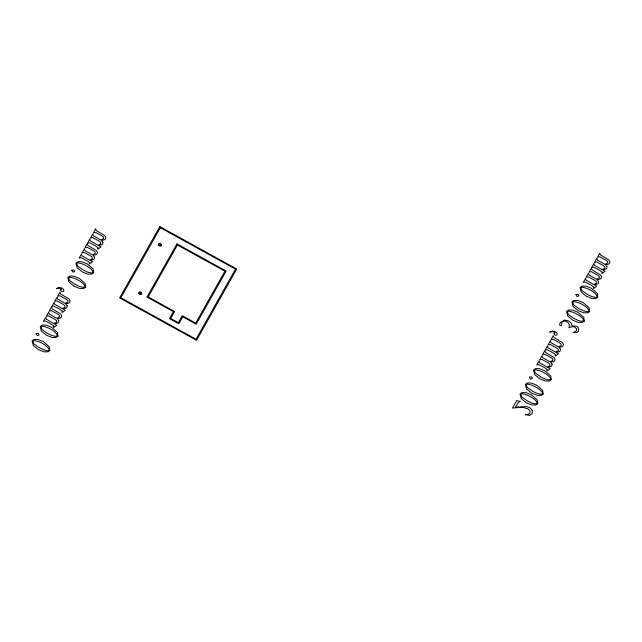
<?xml version="1.0" encoding="UTF-8"?>
<svg xmlns="http://www.w3.org/2000/svg" width="642" height="642" viewBox="0 0 642 642"><rect width="100%" height="100%" fill="white"/><g stroke="black" fill="none" stroke-linecap="round" stroke-linejoin="round"><path stroke-width="0.96" d="M36.137 333.575L36.947 335.389L38.929 335.116L38.937 334.153L38.119 333.31L36.137 333.575M71.848 270.202L72.658 272.015L74.641 271.743L74.649 270.78L73.83 269.937L71.848 270.202M529.441 377.127L530.252 378.932L532.234 378.668L532.242 377.705L531.424 376.854L529.441 377.127M575.962 294.582L576.773 296.387L578.755 296.123L578.763 295.159L577.944 294.309L575.962 294.582M576.596 328.937L576.548 330.879L573.121 332.572L576.548 332.668L578.651 331.12L578.635 328.046L576.861 326.256L572.03 325.871L571.268 323.135L568.908 321.048L564.478 319.981L560.137 322.774L559.583 324.756L560.233 325.727L561.581 325.486L561.935 322.123L563.869 321.008L566.621 321.602C568.828 322.709 570.216 325.406 568.86 327.685L572.824 326.505L574.839 327.179L576.596 328.937M532.25 410.358L532.13 413.673L529.522 415.406L525.268 414.644L528.238 414.387L529.923 413.111L529.875 410.768L527.628 408.553L522.171 407.317L512.468 408.063L516.69 400.576L520.477 401.499L518.263 402.438L515.494 407.116L526.841 406.611L529.682 407.59L532.25 410.358M60.838 289.743L60.789 290.674L61.648 291.5L62.9 291.733L63.823 291.115L63.719 289.614L62.073 288.081L59.289 287.415L56.336 288.571L59.056 288.114L61.263 288.635L61.656 289.141L60.838 289.743M554.142 333.286L554.102 334.217L554.953 335.044L556.205 335.276L557.128 334.667L557.023 333.166L555.378 331.625L552.593 330.967L549.64 332.123L552.369 331.665L554.568 332.187L554.961 332.684L554.142 333.286M58.703 320.478L58.55 322.212L57.748 323.03L54.418 323.833L56.873 325.189L53.784 327.396L53.406 327.003L54.008 326.016L51.151 324.058L45.237 320.952L43.407 321.49L45.799 317.252L46.208 319.154L53.792 323.488L56.64 322.18L56.488 320.583L54.634 319.154L48.407 315.784L46.288 316.378L48.728 312.044L49.129 313.97L56.576 318.223L59.546 316.939L59.393 315.326L57.555 313.978L51.352 310.608L49.209 311.193L51.593 306.964L52.058 308.754L60.605 313.89L61.672 315.583L61.455 317.052L60.22 318.159L57.315 318.697L58.703 320.478M67.105 305.568L66.953 307.301L66.15 308.12L62.828 308.922L65.275 310.279L62.186 312.485L61.809 312.092L62.41 311.097L59.554 309.139L53.639 306.041L51.809 306.579L54.201 302.342L54.61 304.244L62.194 308.577L65.043 307.261L64.89 305.672L63.036 304.244L56.809 300.865L54.69 301.467L57.13 297.134L57.531 299.052L64.978 303.313L67.948 302.029L67.803 300.416L65.957 299.068L59.754 295.697L57.611 296.283L59.995 292.054L60.46 293.835L69.007 298.979L70.074 300.665L69.866 302.141L68.622 303.249L65.725 303.786L67.105 305.568M94.414 257.105L94.27 258.838L93.459 259.657L90.137 260.459L92.592 261.816L89.495 264.022L89.126 263.629L89.728 262.642L86.863 260.676L80.948 257.578L79.118 258.116L81.51 253.879L81.919 255.781L89.503 260.114L92.36 258.798L92.199 257.209L90.345 255.781L84.118 252.41L81.999 253.004L84.447 248.671L84.848 250.589L92.287 254.85L95.257 253.566L95.112 251.953L93.267 250.605L87.071 247.234L84.921 247.82L87.312 243.591L87.769 245.372L96.316 250.516L97.383 252.21L97.175 253.678L95.931 254.786L93.034 255.323L94.414 257.105M102.824 242.195L102.672 243.928L101.861 244.746L98.539 245.549L100.995 246.897L97.897 249.112L97.528 248.719L98.13 247.724L95.265 245.766L89.35 242.668L87.529 243.206L89.912 238.96L90.329 240.862L97.913 245.204L100.762 243.888L100.601 242.291L98.756 240.87L92.52 237.492L90.402 238.094L92.849 233.76L93.251 235.678L100.698 239.939L103.659 238.655L103.514 237.042L101.669 235.694L95.473 232.324L93.331 232.91L95.714 228.672L96.172 230.462L104.718 235.606L105.786 237.291L105.577 238.768L104.333 239.875L101.436 240.405L102.824 242.195M552.008 364.03L551.863 365.755L551.053 366.574L547.73 367.385L550.178 368.733L547.088 370.948L546.719 370.554L547.321 369.559L544.456 367.601L538.542 364.504L536.712 365.041L539.103 360.796L539.513 362.698L547.096 367.039L549.953 365.723L549.793 364.126L547.939 362.706L541.712 359.327L539.593 359.929L542.041 355.596L542.442 357.514L549.881 361.775L552.85 360.491L552.706 358.878L550.86 357.53L544.657 354.159L542.514 354.745L544.906 350.508L545.363 352.298L553.91 357.442L554.977 359.127L554.768 360.603L553.524 361.711L550.627 362.24L552.008 364.03M560.418 349.112L560.265 350.845L559.455 351.664L556.133 352.474L558.588 353.822L555.49 356.029L555.121 355.644L555.723 354.649L552.858 352.691L546.944 349.593L545.114 350.131L547.506 345.886L547.923 347.787L555.507 352.121L558.355 350.813L558.195 349.216L556.349 347.787L550.114 344.417L547.995 345.019L550.443 340.685L550.844 342.603L558.291 346.865L561.252 345.581L561.108 343.96L559.262 342.611L553.067 339.249L550.924 339.827L553.308 335.597L553.765 337.387L562.312 342.531L563.379 344.216L563.17 345.685L561.927 346.792L559.03 347.33L560.418 349.112M598.529 281.477L598.376 283.21L597.574 284.029L594.243 284.839L596.699 286.188L593.609 288.402L593.232 288.009L593.834 287.014L590.977 285.056L585.063 281.958L583.233 282.496L585.624 278.251L586.034 280.153L593.617 284.486L596.466 283.178L596.314 281.581L594.46 280.161L588.232 276.782L586.114 277.384L588.553 273.051L588.955 274.969L596.402 279.23L599.371 277.946L599.227 276.333L597.381 274.977L591.178 271.614L589.035 272.2L591.418 267.963L591.884 269.752L600.431 274.896L601.498 276.582L601.281 278.058L600.045 279.166L597.14 279.695L598.529 281.477M606.931 266.566L606.778 268.3L605.976 269.118L602.653 269.929L605.101 271.277L602.011 273.484L601.642 273.099L602.236 272.104L599.379 270.146L593.465 267.04L591.635 267.578L594.027 263.34L594.436 265.242L602.019 269.576L604.868 268.268L604.716 266.671L602.862 265.242L596.635 261.872L594.516 262.474L596.956 258.14L597.365 260.058L604.804 264.319L607.773 263.027L607.629 261.414L605.783 260.066L599.58 256.696L597.437 257.281L599.821 253.052L600.286 254.842L608.833 259.986L609.9 261.671L609.691 263.14L608.447 264.247L605.55 264.785L606.931 266.566M49.137 348.919L49.033 350.075L47.628 350.789L43.825 349.89L39.274 347.699L33.89 343.887L32.911 341.263L34.106 340.549C39.732 341.44 45.534 344.465 49.137 348.919M57.242 334.546L57.138 335.702L55.726 336.408L51.93 335.517L47.372 333.326L41.987 329.507L41.008 326.882L42.212 326.168C47.829 327.059 53.631 330.084 57.242 334.546M84.856 285.546L84.744 286.701L83.34 287.415L79.536 286.517L74.986 284.326L69.601 280.514L68.622 277.89L69.826 277.175C75.443 278.066 81.245 281.092 84.856 285.546M92.954 271.173L92.849 272.328L91.445 273.035L87.641 272.144L83.091 269.953L77.706 266.133L76.727 263.509L77.931 262.795C83.548 263.685 89.35 266.711 92.954 271.173M139.691 292.993C140.526 295.168 141.537 291.845 139.691 292.993M159.401 244.61C160.235 246.777 161.246 243.462 159.401 244.61M537.041 402.053L536.937 403.208L535.532 403.922L531.728 403.032L527.178 400.833L521.794 397.021L520.814 394.397L522.018 393.682C527.636 394.573 533.438 397.599 537.041 402.053M542.45 392.471L542.338 393.626L540.933 394.332L537.129 393.442L532.579 391.251L527.194 387.431L526.215 384.807L527.419 384.101C533.037 384.983 538.839 388.009 542.45 392.471M550.547 378.09L550.443 379.245L549.038 379.96L545.235 379.061L540.684 376.87L535.3 373.058L534.321 370.434L535.516 369.72C541.142 370.603 546.944 373.636 550.547 378.09M583.562 319.507L583.458 320.663L582.053 321.377L578.249 320.478L573.699 318.288L568.314 314.476L567.335 311.851L568.531 311.137C574.157 312.028 579.959 315.053 583.562 319.507M588.963 309.925L588.858 311.081L587.454 311.787L583.65 310.897L579.1 308.706L573.715 304.886L572.736 302.262L573.932 301.547C579.557 302.438 585.36 305.464 588.963 309.925M597.068 295.545L596.964 296.7L595.551 297.415L591.755 296.516L587.197 294.325L581.812 290.513L580.841 287.881L582.037 287.175C587.663 288.057 593.457 291.091 597.068 295.545M159.842 226.594L119.637 297.936L196.532 340.34L236.746 268.998L159.842 226.594M160.356 227.733L120.881 297.768L196.027 339.201L235.494 269.167L160.356 227.733M176.935 243.88L146.954 297.085L173.388 311.659L169.456 318.633L178.829 323.809L182.761 316.827L196.187 324.234L226.177 271.028L176.935 243.88M177.449 245.019L148.206 296.917L174.632 311.49L170.7 318.464L178.324 322.669L182.256 315.687L195.682 323.095L224.925 271.197L177.449 245.019M93.684 272.77L91.886 274.062L87.761 274.07L82.369 271.959L77.096 267.714L75.916 263.1L77.931 261.711L81.855 261.751L87.264 263.894L93.162 269.046L93.684 272.77M85.579 287.151L83.781 288.443L79.664 288.451L74.263 286.34L68.991 282.087L67.811 277.48L69.826 276.092L73.758 276.124L79.159 278.275L85.057 283.427L85.579 287.151M57.973 336.151L56.167 337.435L52.05 337.451L46.657 335.333L41.377 331.087L40.205 326.473L42.212 325.085L46.144 325.125L51.545 327.268L57.443 332.42L57.973 336.151M49.867 350.524L48.07 351.816L43.945 351.824L38.552 349.713L33.28 345.46L32.1 340.854L34.114 339.466L38.038 339.498L43.439 341.648L49.346 346.8L49.867 350.524M597.798 297.15L596.001 298.442L591.876 298.45L586.483 296.331L581.203 292.086L580.031 287.48L582.037 286.091L585.969 286.123L591.37 288.274L597.277 293.426L597.798 297.15M589.693 311.53L587.895 312.823L583.771 312.831L578.378 310.712L573.105 306.467L571.926 301.852L573.94 300.464L577.864 300.504L583.273 302.647L589.171 307.807L589.693 311.53M584.292 321.112L582.495 322.404L578.37 322.412L572.977 320.302L567.705 316.049L566.525 311.442L568.539 310.054L572.463 310.086L577.864 312.237L583.771 317.389L584.292 321.112M551.277 379.695L549.48 380.987L545.355 380.995L539.962 378.876L534.69 374.631L533.51 370.025L535.524 368.636L539.449 368.668L544.857 370.819L550.756 375.971L551.277 379.695M543.172 394.076L541.375 395.368L537.258 395.376L531.857 393.257L526.584 389.012L525.405 384.397L527.419 383.009L531.343 383.049L536.752 385.192L542.651 390.352L543.172 394.076M537.771 403.657L535.974 404.95L531.857 404.958L526.456 402.847L521.184 398.602L520.004 393.987L522.018 392.599L525.942 392.631L531.351 394.782L537.25 399.934L537.771 403.657M158.686 245.292A1.677 1.252 28.2 0 0 161.439 245.725A1.677 1.252 28.2 0 0 159.93 243.503A1.677 1.252 28.2 0 0 158.686 245.292M138.977 293.675A1.677 1.252 28.2 0 0 141.721 294.108A1.677 1.252 28.2 0 0 140.221 291.893A1.677 1.252 28.2 0 0 138.977 293.675"/></g></svg>
